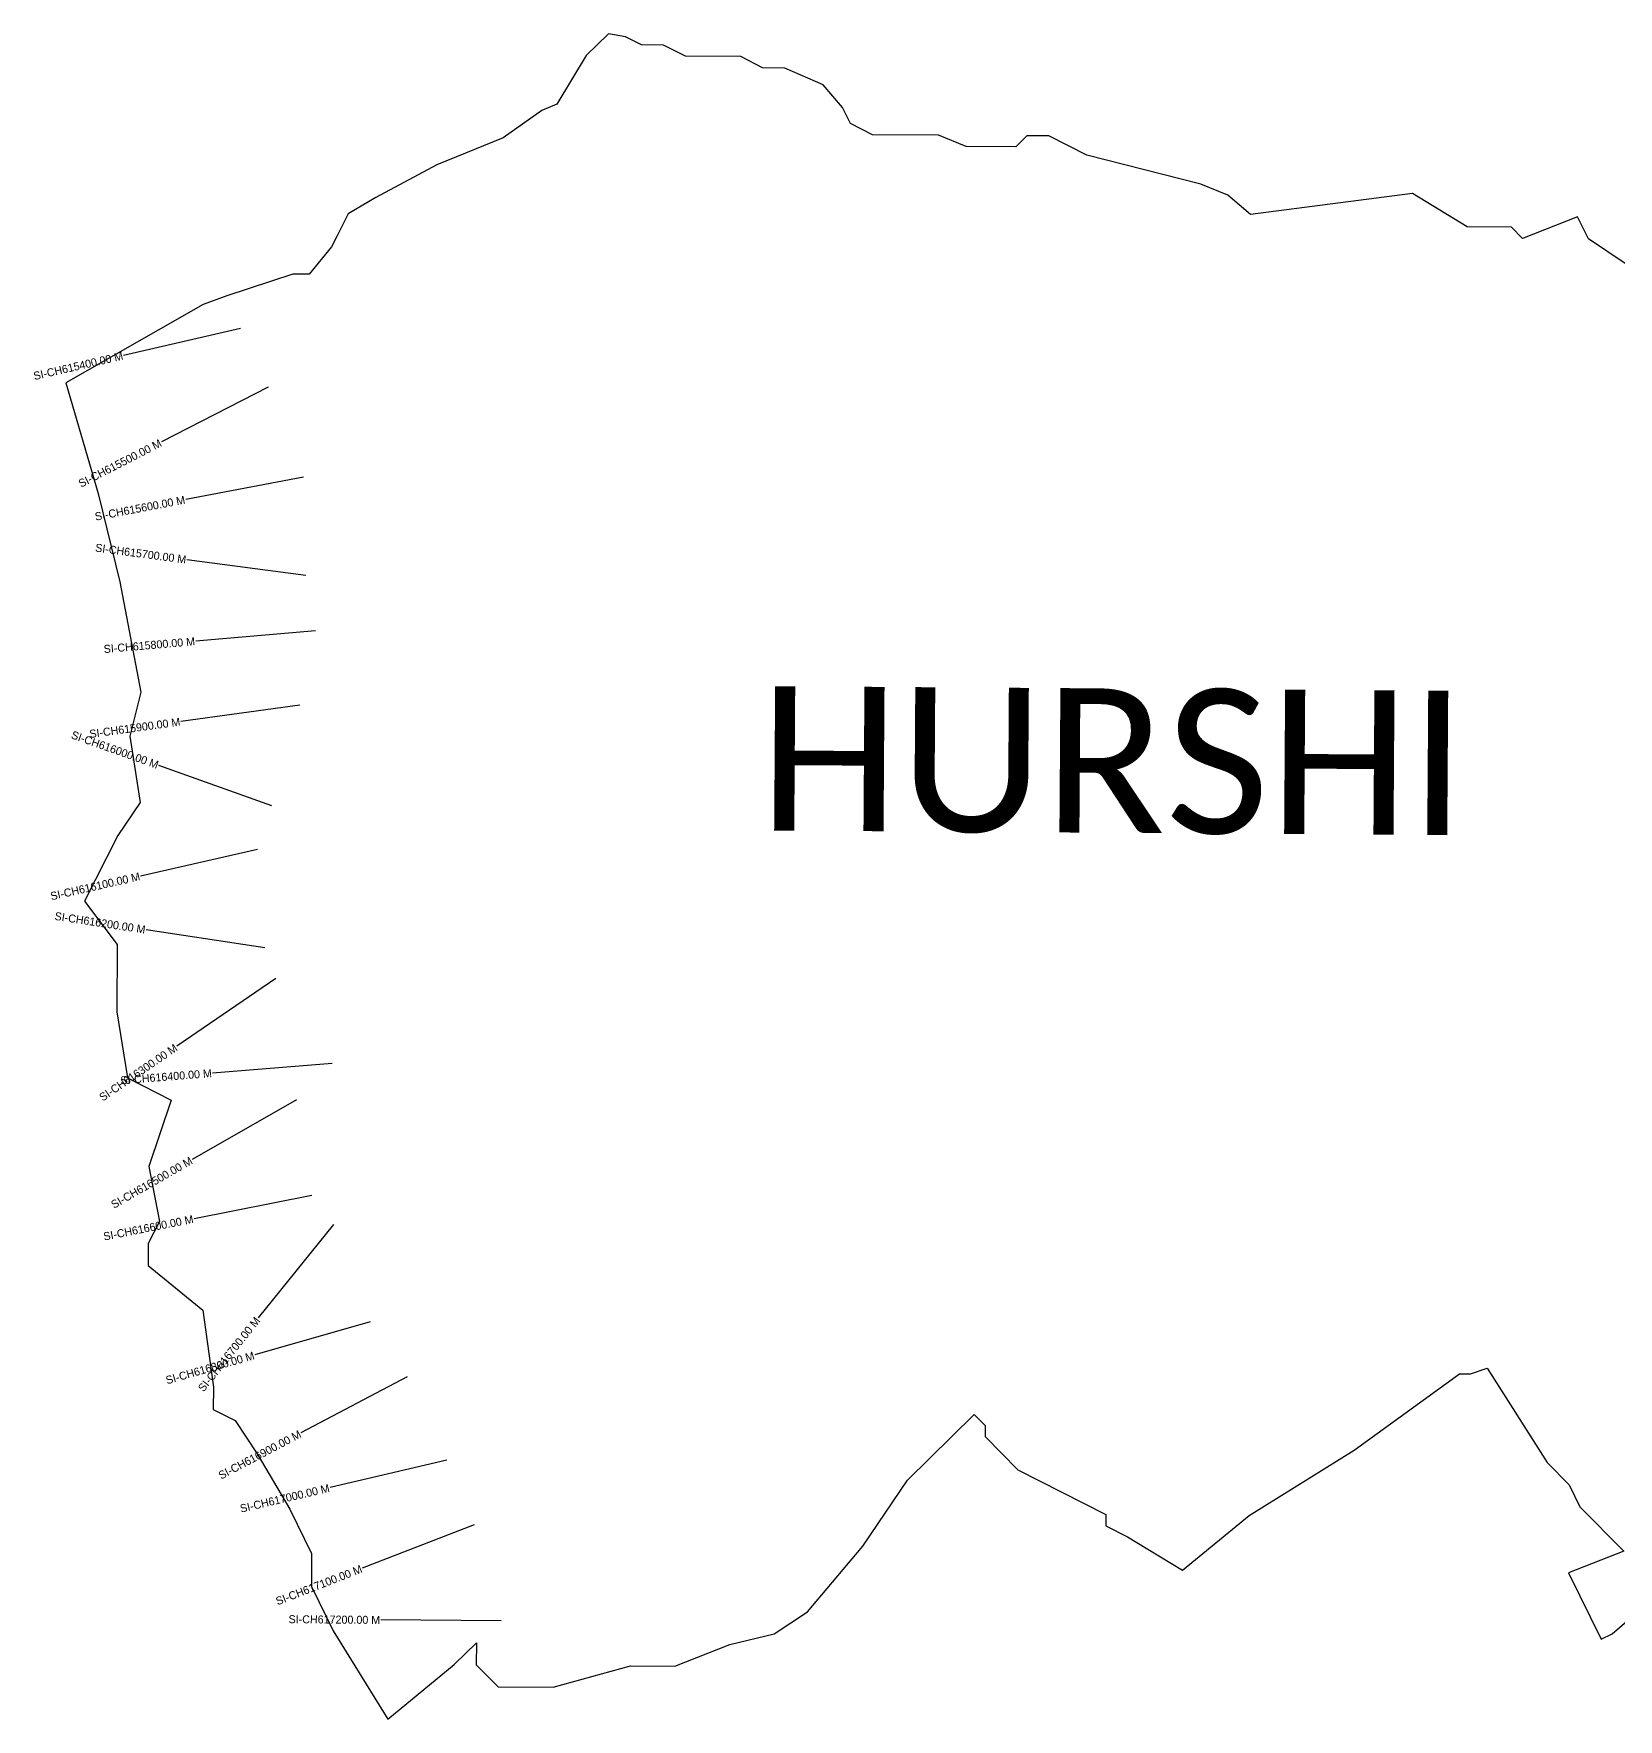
# Model space of a CAD drawing. Header units: metres. Extents: x 322794 to 326754, y 1820399 to 1822801.
# Drawn here: x 322794 to 324774, y 1820694 to 1822801 of the extents above; entities that cross this region are included whole.
import ezdxf
from ezdxf.enums import TextEntityAlignment as Align

# ---------------------------------------------------------------- set-up
doc = ezdxf.new("R2010")
doc.units = ezdxf.units.M
for name, color, linetype in [('CS', 134, 'Continuous'), ('CSMark', 6, 'Continuous'), ('VILLAGE BOUNDRY', 10, 'Continuous'), ('VILLAGE NAME', 250, 'Continuous')]:
    doc.layers.add(name, color=color, linetype=linetype)

msp = doc.modelspace()

# ---------------------------------------------------------------- linework, layer by layer
at = {"layer": 'CS'}
for p, q in [((323052.9, 1822432.4), (322906.7, 1822398.6)), ((323087.4, 1822359), (322953.9, 1822290.5)), ((323131.7, 1822246.6), (322984.4, 1822218.6)), ((323134.5, 1822123.5), (322985.8, 1822143.3)), ((323146.4, 1822054.4), (322996.9, 1822041.6)), ((323127, 1821961.7), (322978.4, 1821941.3)), ((323092, 1821835.9), (322950.7, 1821886.4)), ((323074.2, 1821781.1), (322927.9, 1821748.1)), ((323083.2, 1821658.3), (322934.9, 1821681)), ((323097, 1821620.1), (322973.2, 1821535.4)), ((323167.4, 1821513.8), (323017.9, 1821502)), ((323122.6, 1821468.6), (322992.4, 1821394)), ((323142, 1821348.9), (322994.8, 1821319.9)), ((323168.9, 1821312.9), (323075, 1821195.9)), ((323214.8, 1821191.2), (323070.7, 1821149.7)), ((323260.9, 1821122.4), (323128.3, 1821052.2)), ((323310.7, 1821018.3), (323164.7, 1820984)), ((323344.8, 1820937.6), (323205, 1820883.3)), ((323378.3, 1820817.3), (323228.3, 1820818.6))]:
    msp.add_line(p, q, dxfattribs=at)
at = {"layer": 'VILLAGE BOUNDRY', "flags": 128}
msp.add_lwpolyline([(324784.2, 1822512.6), (324737.2, 1822544.4), (324723.5, 1822572), (324654.5, 1822544.9), (324640.8, 1822558.8), (324585.7, 1822559.2), (324517.1, 1822601), (324314.6, 1822574.8), (324286.6, 1822598.8), (324252.9, 1822612.8), (324110.5, 1822648.8), (324062.9, 1822672.9), (324035.3, 1822673.1), (324021.5, 1822659.4), (323959.5, 1822659.9), (323925.1, 1822673.8), (323842.5, 1822674.4), (323815, 1822688.4), (323805.2, 1822708.4), (323780.9, 1822736.8), (323732.8, 1822757.8), (323705.2, 1822758), (323677.8, 1822772), (323608.9, 1822772.4), (323581.4, 1822786.4), (323553.9, 1822786.6), (323534, 1822796.7), (323512.6, 1822800.7), (323484.9, 1822773.3), (323447.9, 1822712.5), (323429.3, 1822704.8), (323380.9, 1822670.6), (323298, 1822636.7), (323222, 1822595.9), (323187.3, 1822575.5), (323173.4, 1822548), (323166.4, 1822534.3), (323138.6, 1822500), (323118, 1822500.2), (323035.5, 1822473.2), (323006.1, 1822462.3), (322834.6, 1822364.3), (322875, 1822226.3), (322901.8, 1822115.9), (322928.4, 1821977.9), (322914.3, 1821922.9), (322927.5, 1821840.1), (322899.7, 1821799), (322871.7, 1821744), (322857.8, 1821716.6), (322898.7, 1821662.7), (322898.2, 1821578.6), (322911.4, 1821495.8), (322966.3, 1821467.9), (322938.2, 1821385.4), (322951.5, 1821316.4), (322937.6, 1821288.9), (322937.4, 1821261.4), (323005.9, 1821205.8), (323019, 1821109.3), (323018.8, 1821081.7), (323046.3, 1821067.8), (323073.6, 1821026.2), (323114.4, 1820957.1), (323141.6, 1820901.8), (323141.4, 1820860.5), (323168.5, 1820805.1), (323236.7, 1820694.5), (323319.8, 1820762.8), (323347.5, 1820790.2), (323347.4, 1820762.6), (323374.7, 1820734.9), (323443.6, 1820734.4), (323540.2, 1820761.3), (323595.4, 1820760.9), (323664.4, 1820788), (323719.6, 1820801.4), (323761.1, 1820828.7), (323830.6, 1820910.9), (323886.2, 1820993.2), (323969.5, 1821075.3), (323983.2, 1821061.4), (323983.1, 1821047.7), (324024.1, 1821006.1), (324134, 1820950.2), (324133.9, 1820936.4), (324161.3, 1820922.5), (324230, 1820880.7), (324313.1, 1820949), (324444.5, 1821030.8), (324576, 1821126.3), (324589.8, 1821126.2), (324610.5, 1821133), (324685.5, 1821015.4), (324712.9, 1820987.6), (324726.5, 1820960), (324781.2, 1820904.5), (324712.1, 1820877.4), (324752.9, 1820794.5), (324766.7, 1820801.3), (324822.2, 1820849.1)], dxfattribs=at)

# ---------------------------------------------------------------- texts
at = {"layer": 'CSMark'}
for s, rotation, p in [('SI-CH615400.00 M', 13.0005, (322905.8, 1822398.4)), ('SI-CH615500.00 M', 27.1824, (322953.1, 1822290)), ('SI-CH615600.00 M', 10.7315, (322983.4, 1822218.4)), ('SI-CH615700.00 M', 352.4006, (322984.9, 1822143.5)), ('SI-CH615800.00 M', 4.9178, (322995.9, 1822041.5)), ('SI-CH615900.00 M', 7.8215, (322977.4, 1821941.1)), ('SI-CH616000.00 M', 340.3348, (322949.8, 1821886.7)), ('SI-CH616100.00 M', 12.7316, (322927, 1821747.9)), ('SI-CH616200.00 M', 351.312, (322933.9, 1821681.1)), ('SI-CH616300.00 M', 34.3443, (322972.3, 1821534.9)), ('SI-CH616400.00 M', 4.5024, (323016.9, 1821501.9)), ('SI-CH616500.00 M', 29.8167, (322991.5, 1821393.5)), ('SI-CH616600.00 M', 11.1636, (322993.8, 1821319.7)), ('SI-CH616700.00 M', 51.2471, (323074.3, 1821195.2)), ('SI-CH616800.00 M', 16.0638, (323069.7, 1821149.4)), ('SI-CH616900.00 M', 27.8718, (323127.4, 1821051.8)), ('SI-CH617000.00 M', 13.2351, (323163.8, 1820983.7)), ('SI-CH617100.00 M', 21.2356, (323204.1, 1820882.9)), ('SI-CH617200.00 M', 359.525, (323227.3, 1820818.6))]:
    msp.add_text(s, height=10, rotation=rotation, dxfattribs=at).set_placement(p, align=Align.MIDDLE_RIGHT)
at = {"layer": 'VILLAGE NAME', "insert": (323701.6, 1821985.5), "char_height": 180.345, "attachment_point": 1, "rotation": 359.6139}
msp.add_mtext_dynamic_manual_height_columns('{\\fCalibri|b0|i0|c0|p34;HURSHI}', width=1779.605, gutter_width=901.7, heights=[0], dxfattribs=at)

doc.saveas('drawing.dxf')
